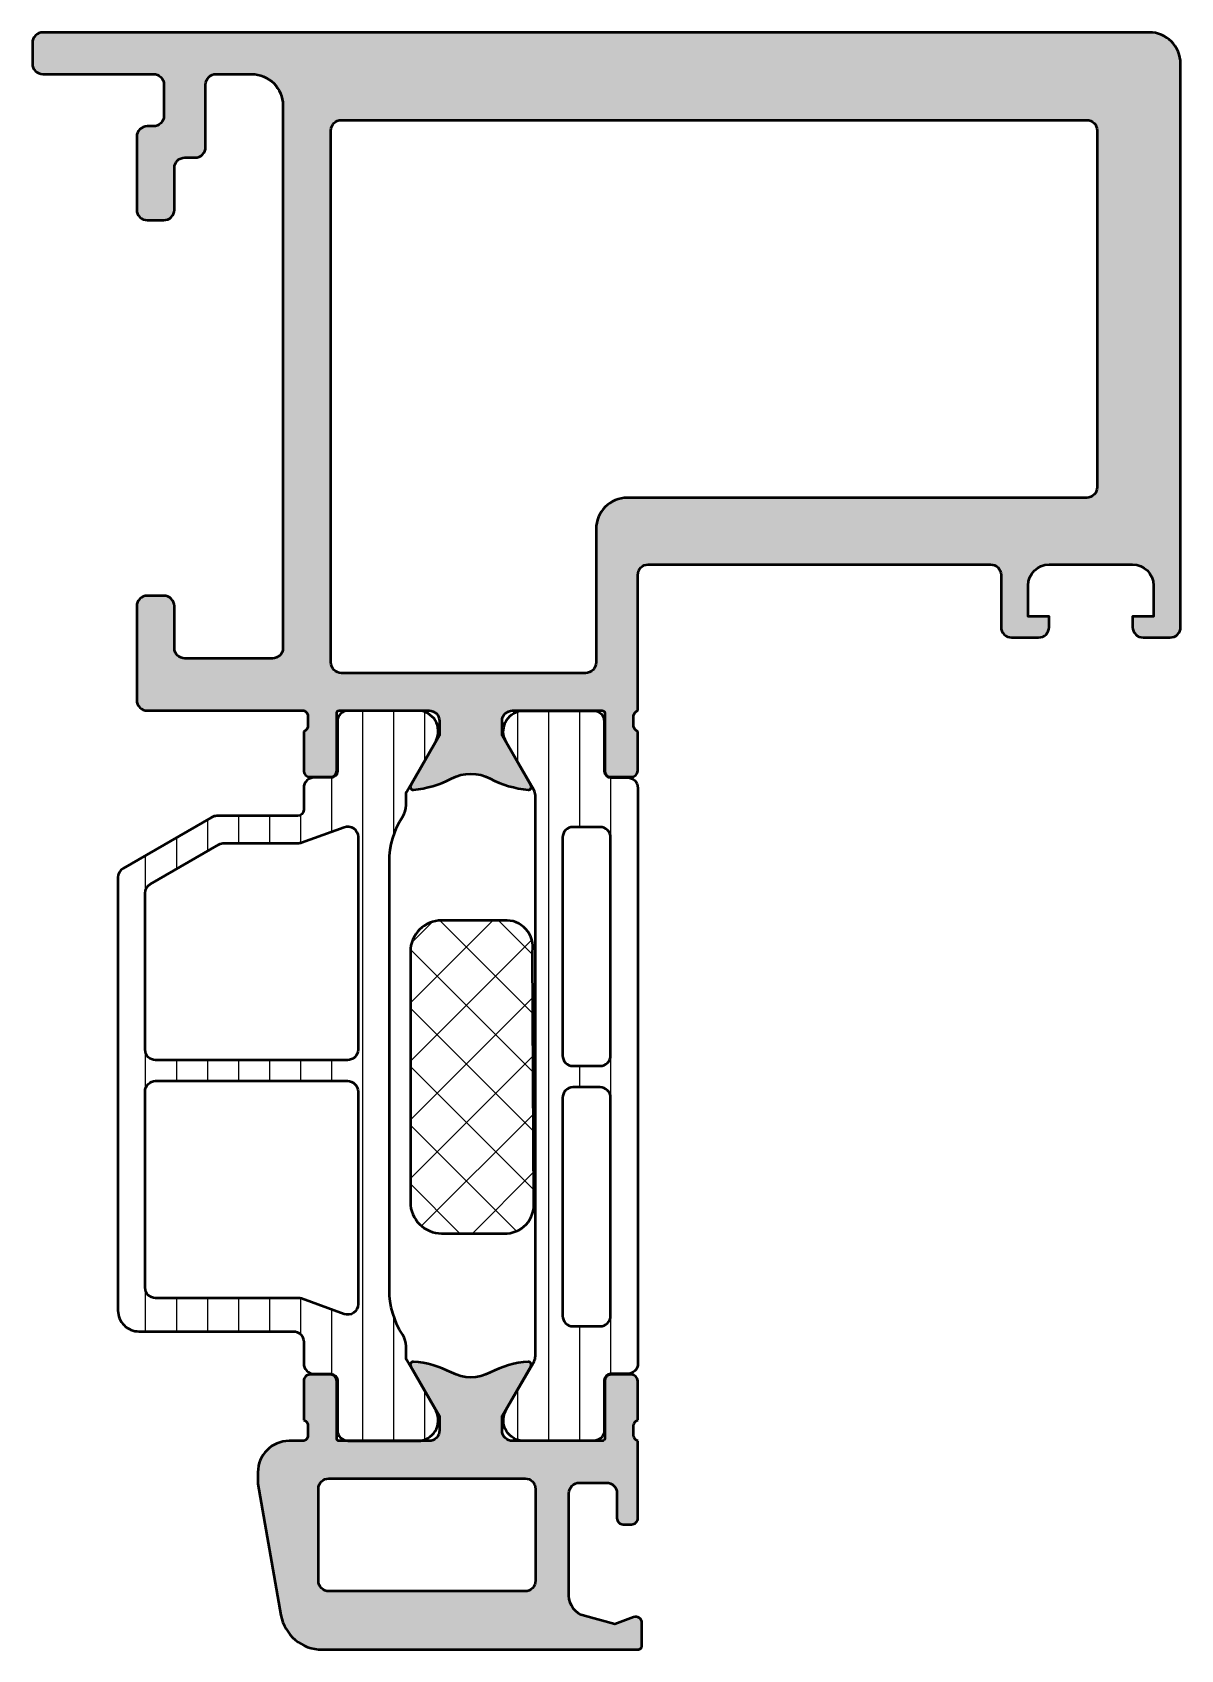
# Model space of a CAD drawing. Extents: x -29.2 to 25.8, y 0 to 77.5.
import ezdxf

# ---------------------------------------------------------------- set-up
doc = ezdxf.new("R2010")
doc.units = 0
for name, color, linetype, lineweight in [('0S-Alu contour', 7, 'Continuous', 50), ('0S-Alu hatch', 252, 'Continuous', 25), ('0S-Plastic contour', 254, 'Continuous', 50), ('0S-Plastic hatch', 253, 'Continuous', 25), ('0S-PT contour', 91, 'Continuous', 50), ('0S-PT hatch', 103, 'Continuous', 25)]:
    doc.layers.add(name, color=color, linetype=linetype, lineweight=lineweight)
pattern_1 = [(90, (0, 0), (-1.4859, 0), [])]

# ---------------------------------------------------------------- blocks, each defined once
blk = doc.blocks.new('365280__482C4B6C_4D12_4D71_A91B_5EA092EC9EFC_')
at = {"layer": '0S-Alu hatch'}
h = blk.add_hatch(color=256, dxfattribs=at)
edge = h.paths.add_edge_path()
edge.add_line((-29.2001621246338, 76.9999999987146), (-29.20016212463379, 75.9999999987146))
edge.add_arc((-28.70007294045666, 76.00008918289173), 0.5000891921295337, 180.0102179311951, 269.9897820687648)
edge.add_line((-28.7001621246338, 75.49999999871459), (-23.40001411437989, 75.49999999871459))
edge.add_ellipse((-23.39998360362311, 75.00003050947137), major_axis=(-0.4999694901741905, 0), ratio=1, start_angle=179.9965035116089, end_angle=270.00349648854314, ccw=False)
edge.add_line((-22.90001411437988, 74.99999999871501), (-22.9000141143799, 73.49999999871459))
edge.add_ellipse((-23.40007781627458, 73.50006370060927), major_axis=(-0.5000637059520999, 0), ratio=1, start_angle=90.00729876949578, end_angle=179.9927012305581, ccw=False)
edge.add_line((-23.40001411437989, 72.99999999871459), (-23.70000190734864, 72.99999999871459))
edge.add_arc((-23.70003241810541, 72.50003050947137), 0.4999694901741905, 89.99650351145768, 180.0034964883912)
edge.add_line((-24.20000190734864, 72.49999999871501), (-24.20000190734864, 68.99999618401733))
edge.add_arc((-23.69998158651358, 69.0000165048524), 0.5000203212479751, 180.0023285016724, 269.9976714984666)
edge.add_line((-23.70000190734863, 68.49999618401733), (-22.90001411437989, 68.49999618401733))
edge.add_arc((-22.90010863478308, 69.00009070442051), 0.500094529335613, 270.0108291930732, 359.9891708069433)
edge.add_line((-22.40001411437989, 68.99999618401748), (-22.40001411437989, 70.9999999987146))
edge.add_ellipse((-21.90004462513665, 71.00003050947137), major_axis=(-0.4999694901742047, 0), ratio=1, start_angle=-90.00349648854069, end_angle=0.0034964884955002162, ccw=False)
edge.add_line((-21.90001411437989, 71.49999999871461), (-21.40001411437989, 71.4999999987146))
edge.add_arc((-21.4000778162746, 72.0000637006093), 0.5000637059521176, 270.007298769497, 359.992701230558)
edge.add_line((-20.9000141143799, 71.99999999871508), (-20.90001411437989, 74.9999999987146))
edge.add_ellipse((-20.39997037250427, 74.99995625683898), major_axis=(-0.5000437437888064, 0), ratio=1, start_angle=270.00501201123996, end_angle=359.9949879886539, ccw=False)
edge.add_line((-20.40001411437989, 75.49999999871461), (-18.70000190734863, 75.49999999871459))
edge.add_ellipse((-18.6999723473387, 74.00002955872452), major_axis=(-1.499970440281349, 0), ratio=1, start_angle=179.9988708682943, end_angle=270.00112913145904, ccw=False)
edge.add_line((-17.20000190734862, 73.99999999870812), (-17.20000190734863, 47.99999618401733))
edge.add_ellipse((-17.70011662581983, 48.00011090248853), major_axis=(-0.5001147316285043, 0), ratio=1, start_angle=90.0131427528002, end_angle=179.9868572471415, ccw=False)
edge.add_line((-17.70000190734863, 47.49999618401733), (-21.90001411437989, 47.49999618401733))
edge.add_ellipse((-21.89999379354483, 48.00001650485239), major_axis=(-0.5000203212479823, 0), ratio=1, start_angle=0.0023285016724230445, end_angle=89.99767149846542, ccw=False)
edge.add_line((-22.40001411437989, 47.99999618401613), (-22.40001411437989, 49.99999618401734))
edge.add_arc((-22.90000390228363, 50.00000639611359), 0.4999897880080289, 359.9988297562851, 450.0011702439325)
edge.add_line((-22.90001411437989, 50.49999618401733), (-23.70000190734864, 50.49999618401733))
edge.add_arc((-23.7001065806432, 50.0001008573119), 0.4998953376642202, 89.9880028125924, 180.0119971874112)
edge.add_line((-24.20000190734863, 49.99999618401731), (-24.20000190734864, 45.49999618401733))
edge.add_arc((-23.69998158651359, 45.50001650485238), 0.500020321247968, 180.0023285016724, 269.9976714984662)
edge.add_line((-23.70000190734864, 44.99999618401733), (-16.20003242492675, 44.99988317361084))
edge.add_ellipse((-16.2788688714698, 44.73236258161772), major_axis=(-0.2788950563274286, 0), ratio=1, start_angle=178.8354106259016, end_angle=253.58012358050678, ccw=False)
edge.add_line((-16.00003142492675, 44.72669417361935), (-16.00003142492675, 44.27310017361935))
edge.add_ellipse((-16.27889952056992, 44.26743951414229), major_axis=(-0.2789255417371505, 0), ratio=1, start_angle=106.4245945553549, end_angle=181.1628700728862, ccw=False)
edge.add_line((-16.20003242492676, 43.99989617361934), (-16.20003242492676, 42.11988517361084))
edge.add_arc((-15.90003242492675, 42.11988517361084), 0.3000000000000007, 180, 270)
edge.add_line((-15.90003242492675, 41.81988517361084), (-14.92005810588397, 41.81988517361083))
edge.add_arc((-14.92005810588397, 42.11988517361083), 0.2999999999999971, 270, 360)
edge.add_line((-14.62005810588397, 42.11988517361083), (-14.62005810588397, 44.87988317361083))
edge.add_ellipse((-14.50005810588396, 44.87988317361083), major_axis=(-0.1200000000000045, 0), ratio=1, start_angle=270, end_angle=360, ccw=False)
edge.add_line((-14.50005810588396, 44.99988317361084), (-10.20003242492676, 44.99988317361084))
edge.add_ellipse((-10.20003242492676, 44.49988317361084), major_axis=(-0.5, 0), ratio=1, start_angle=180, end_angle=269.9999999999996, ccw=False)
edge.add_line((-9.700032424926764, 44.49988317361084), (-9.70003242492676, 43.79988317361084))
edge.add_line((-9.70003242492676, 43.79988317361084), (-11.07875276203801, 41.41166068601736))
edge.add_arc((-10.96191264027846, 41.33800295825913), 0.1381197846482925, 147.7720668596314, 275.6225775507932)
edge.add_arc((-11.43825566610056, 46.17649203545863), 4.999999999999985, 275.6225775507935, 297.5564881339153)
edge.add_ellipse((-8.199895393091829, 39.97060589871727), major_axis=(-2.000000000000004, 0), ratio=1, start_angle=242.44574277061588, end_angle=297.55648813391525, ccw=False)
edge.add_arc((-4.961776758826196, 46.17661812158806), 5, 242.4457427706158, 264.3774224492065)
edge.add_arc((-5.4381197846483, 41.33812904438855), 0.1381197846482946, 264.3774224492079, 392.2279331403714)
edge.add_line((-5.321279662888754, 41.41178677214678), (-6.700000000000002, 43.80000925974026))
edge.add_line((-6.700000000000002, 43.80000925974026), (-6.700000000000002, 44.50000925974026))
edge.add_ellipse((-6.200000000000002, 44.50000925974026), major_axis=(-0.5, 0), ratio=1, start_angle=270, end_angle=360, ccw=False)
edge.add_line((-6.200000000000002, 45.00000925974026), (-1.89997431904279, 45.00000925974025))
edge.add_ellipse((-1.89997431904279, 44.88000925974025), major_axis=(-0.1199999999999974, 0), ratio=1, start_angle=180, end_angle=270, ccw=False)
edge.add_line((-1.779974319042793, 44.88000925974025), (-1.779974319042793, 42.12001125974025))
edge.add_arc((-1.479974319042788, 42.12001125974025), 0.3000000000000043, 180, 270)
edge.add_line((-1.479974319042788, 41.82001125974024), (-0.5000000000000071, 41.82001125974025))
edge.add_arc((-0.5000000000000071, 42.12001125974025), 0.2999999999999971, 270, 360)
edge.add_line((-0.2000000000000099, 42.12001125974025), (-0.2000000000000028, 44.00002225974876))
edge.add_ellipse((-0.1211329043568412, 44.2675656002717), major_axis=(-0.2789255417371423, 0), ratio=1, start_angle=-1.1628700728879835, end_angle=73.57540544464621, ccw=False)
edge.add_line((-0.400001000000002, 44.27322625974876), (-0.4000010000000032, 44.72682025974876))
edge.add_ellipse((-0.1211635534569595, 44.73248866774714), major_axis=(-0.2788950563274308, 0), ratio=1, start_angle=-73.58012358050752, end_angle=1.1645893740985116, ccw=False)
edge.add_line((-0.200000000000003, 45.00000925974025), (-0.2000000000000028, 51.49999618401733))
edge.add_ellipse((0.2998953267054176, 51.50010085731191), major_axis=(-0.4998953376642131, 0), ratio=1, start_angle=-90.01199718740918, end_angle=0.01199718741122524, ccw=False)
edge.add_line((0.299999999999997, 51.99999618401733), (16.69996337890625, 51.99999618401733))
edge.add_ellipse((16.699993889663, 51.50002669477409), major_axis=(-0.4999694901742047, 0), ratio=1, start_angle=179.9965035116089, end_angle=270.0034964885407, ccw=False)
edge.add_line((17.19996337890625, 51.49999618401773), (17.19996337890625, 48.99999618401733))
edge.add_arc((17.69996337890624, 48.99999618401733), 0.5, 180, 270)
edge.add_line((17.69996337890624, 48.49999618401733), (18.99994926452636, 48.49999618401733))
edge.add_arc((18.99994926452636, 48.99999618401733), 0.5, 270, 360)
edge.add_line((19.49994926452636, 48.99999618401733), (19.49994926452636, 49.49999618401733))
edge.add_line((19.49994926452636, 49.49999618401733), (18.49994926452636, 49.49999618401733))
edge.add_line((18.49994926452636, 49.49999618401733), (18.49994926452636, 50.99999618401733))
edge.add_ellipse((19.49994926452636, 50.99999618401733), major_axis=(-1, 0), ratio=1, start_angle=270, end_angle=360, ccw=False)
edge.add_line((19.49994926452636, 51.99999618401733), (23.49994926452636, 51.99999618401733))
edge.add_ellipse((23.49994926452636, 50.99999618401733), major_axis=(-1, 0), ratio=1, start_angle=180, end_angle=270, ccw=False)
edge.add_line((24.49994926452637, 50.99999618401733), (24.49994926452637, 49.49999618401733))
edge.add_line((24.49994926452637, 49.49999618401733), (23.49994926452636, 49.49999618401733))
edge.add_line((23.49994926452636, 49.49999618401733), (23.49994926452636, 48.99999618401733))
edge.add_arc((23.99994926452636, 48.99999618401733), 0.5, 180, 270)
edge.add_line((23.99994926452636, 48.49999618401733), (25.29999809265138, 48.49999618401733))
edge.add_arc((25.29985270154451, 49.00014157512419), 0.5001454122392838, 270.0166557499396, 359.9833442500525)
edge.add_line((25.79999809265137, 48.99999618401725), (25.79999809265137, 75.9999999987146))
edge.add_arc((24.29992127967983, 75.99992318574304), 1.500076814938178, 0.0029338891294579, 89.99706611085638)
edge.add_line((24.29999809265135, 77.4999999987146), (-28.70016212463379, 77.4999999987146))
edge.add_arc((-28.70019797580656, 77.00003584988737), 0.4999641501126305, 89.99589146363492, 180.0041085362974)
edge = h.paths.add_edge_path()
edge.add_ellipse((-14.39999379354484, 72.80002850600455), major_axis=(-0.5000203212479645, 0), ratio=1, start_angle=270.00232850153384, end_angle=359.9976714983276, ccw=False)
edge.add_line((-14.40001411437989, 73.3000488268396), (21.29996757507324, 73.3000488268396))
edge.add_ellipse((21.29985285660204, 72.79993410836842), major_axis=(-0.5001147316284899, 0), ratio=1, start_angle=180.0131427528032, end_angle=269.9868572472002, ccw=False)
edge.add_line((21.79996757507323, 72.80004882683964), (21.79996757507323, 55.70000839104906))
edge.add_ellipse((21.29990387317853, 55.70007209294328), major_axis=(-0.5000637059521176, 0), ratio=1, start_angle=90.00729876949742, end_angle=179.9927012305581, ccw=False)
edge.add_line((21.29996757507324, 55.20000839104858), (-0.700061035156253, 55.20000839104858))
edge.add_arc((-0.6999996153383635, 53.69994697123069), 1.500061421075302, 90.00234596816841, 179.9976540316658)
edge.add_line((-2.200061035156252, 53.70000839105292), (-2.200061035156255, 47.30004501214235))
edge.add_ellipse((-2.69995636186168, 47.29994033884776), major_axis=(-0.499895337664218, 0), ratio=1, start_angle=89.98800281259162, end_angle=180.0119971874113, ccw=False)
edge.add_line((-2.700061035156252, 46.80004501214233), (-14.40001411437988, 46.80004501214233))
edge.add_ellipse((-14.40030601944248, 47.29975310707973), major_axis=(-0.4997081801957367, 0), ratio=1, start_angle=-0.03346939216487499, end_angle=90.03346939217658, ccw=False)
edge.add_line((-14.90001411437988, 47.30004501214233), (-14.90001411437988, 72.80004882684081))
at = {"layer": '0S-Alu contour', "color": 7}
for points in [[(-29.2001621246338, 76.9999999987146), (-29.20016212463379, 75.9999999987146)], [(24.29999809265135, 77.4999999987146), (-28.70016212463379, 77.4999999987146)], [(25.79999809265137, 48.99999618401725), (25.79999809265137, 75.9999999987146)], [(-28.7001621246338, 75.49999999871459), (-23.40001411437989, 75.49999999871459)], [(-20.40001411437989, 75.49999999871461), (-18.70000190734863, 75.49999999871459)], [(-22.90001411437988, 74.99999999871501), (-22.9000141143799, 73.49999999871459)], [(-20.9000141143799, 71.99999999871508), (-20.90001411437989, 74.9999999987146)], [(-17.20000190734862, 73.99999999870812), (-17.20000190734863, 47.99999618401733)], [(-23.40001411437989, 72.99999999871459), (-23.70000190734864, 72.99999999871459)], [(-14.40001411437989, 73.3000488268396), (21.29996757507324, 73.3000488268396)], [(-24.20000190734864, 72.49999999871501), (-24.20000190734864, 68.99999618401733)], [(-14.90001411437988, 47.30004501214233), (-14.90001411437988, 72.80004882684081)], [(21.79996757507323, 72.80004882683964), (21.79996757507323, 55.70000839104906)], [(-21.90001411437989, 71.49999999871461), (-21.40001411437989, 71.4999999987146)], [(-22.40001411437989, 68.99999618401748), (-22.40001411437989, 70.9999999987146)], [(-23.70000190734863, 68.49999618401733), (-22.90001411437989, 68.49999618401733)], [(21.29996757507324, 55.20000839104858), (-0.700061035156253, 55.20000839104858)], [(-2.200061035156252, 53.70000839105292), (-2.200061035156255, 47.30004501214235)], [(0.299999999999997, 51.99999618401733), (16.69996337890625, 51.99999618401733)], [(19.49994926452636, 51.99999618401733), (23.49994926452636, 51.99999618401733)], [(-0.200000000000003, 45.00000925974025), (-0.2000000000000028, 51.49999618401733)], [(17.19996337890625, 51.49999618401773), (17.19996337890625, 48.99999618401733)], [(-22.90001411437989, 50.49999618401733), (-23.70000190734864, 50.49999618401733)], [(19.49994926452636, 48.99999618401733), (19.49994926452636, 49.49999618401733), (18.49994926452636, 49.49999618401733), (18.49994926452636, 50.99999618401733)], [(24.49994926452637, 50.99999618401733), (24.49994926452637, 49.49999618401733), (23.49994926452636, 49.49999618401733), (23.49994926452636, 48.99999618401733)], [(-24.20000190734863, 49.99999618401731), (-24.20000190734864, 45.49999618401733)], [(-22.40001411437989, 47.99999618401613), (-22.40001411437989, 49.99999618401734)], [(17.69996337890624, 48.49999618401733), (18.99994926452636, 48.49999618401733)], [(23.99994926452636, 48.49999618401733), (25.29999809265138, 48.49999618401733)], [(-17.70000190734863, 47.49999618401733), (-21.90001411437989, 47.49999618401733)], [(-2.700061035156252, 46.80004501214233), (-14.40001411437988, 46.80004501214233)], [(-23.70000190734864, 44.99999618401733), (-16.20003242492675, 44.99988317361084)], [(-14.50005810588396, 44.99988317361084), (-10.20003242492676, 44.99988317361084)], [(-6.200000000000002, 45.00000925974026), (-1.89997431904279, 45.00000925974025)], [(-16.00003142492675, 44.72669417361935), (-16.00003142492675, 44.27310017361935)], [(-14.62005810588397, 42.11988517361083), (-14.62005810588397, 44.87988317361083)], [(-9.700032424926764, 44.49988317361084), (-9.70003242492676, 43.79988317361084), (-11.07875276203801, 41.41166068601736)], [(-5.321279662888754, 41.41178677214678), (-6.700000000000002, 43.80000925974026), (-6.700000000000002, 44.50000925974026)], [(-1.779974319042793, 44.88000925974025), (-1.779974319042793, 42.12001125974025)], [(-0.400001000000002, 44.27322625974876), (-0.4000010000000032, 44.72682025974876)], [(-16.20003242492676, 43.99989617361934), (-16.20003242492676, 42.11988517361084)], [(-0.2000000000000099, 42.12001125974025), (-0.2000000000000028, 44.00002225974876)], [(-15.90003242492675, 41.81988517361084), (-14.92005810588397, 41.81988517361083)], [(-1.479974319042788, 41.82001125974024), (-0.5000000000000071, 41.82001125974025)]]:
    blk.add_lwpolyline(points, dxfattribs=at)
for centre, radius, start, end in [((-28.70019797580656, 77.00003584988737), 0.4999641501126305, 89.99589146363492, 180.0041085362974), ((24.29992127967983, 75.99992318574304), 1.500076814938178, 0.0029338891294579, 89.99706611085638), ((-28.70007294045666, 76.00008918289173), 0.5000891921295337, 180.0102179311951, 269.9897820687648), ((-23.70003241810541, 72.50003050947137), 0.4999694901741905, 89.99650351145768, 180.0034964883912), ((-21.4000778162746, 72.0000637006093), 0.5000637059521176, 270.007298769497, 359.992701230558), ((-23.69998158651358, 69.0000165048524), 0.5000203212479751, 180.0023285016724, 269.9976714984666), ((-22.90010863478308, 69.00009070442051), 0.500094529335613, 270.0108291930732, 359.9891708069433), ((-0.6999996153383635, 53.69994697123069), 1.500061421075302, 90.00234596816841, 179.9976540316658), ((-23.7001065806432, 50.0001008573119), 0.4998953376642202, 89.9880028125924, 180.0119971874112), ((-22.90000390228363, 50.00000639611359), 0.4999897880080289, 359.9988297562851, 90.00117024393253), ((17.69996337890624, 48.99999618401733), 0.5, 180, 270), ((18.99994926452636, 48.99999618401733), 0.5, 270, 0), ((23.99994926452636, 48.99999618401733), 0.5, 180, 270), ((25.29985270154451, 49.00014157512419), 0.5001454122392838, 270.0166557499396, 359.9833442500525), ((-23.69998158651359, 45.50001650485238), 0.500020321247968, 180.0023285016724, 269.9976714984662), ((-15.90003242492675, 42.11988517361084), 0.3000000000000007, 180, 270), ((-14.92005810588397, 42.11988517361083), 0.2999999999999971, 270, 0), ((-1.479974319042788, 42.12001125974025), 0.3000000000000043, 180, 270), ((-0.5000000000000071, 42.12001125974025), 0.2999999999999971, 270, 0), ((-10.96191264027846, 41.33800295825913), 0.1381197846482925, 147.7720668596314, 275.6225775507932), ((-11.43825566610056, 46.17649203545863), 4.999999999999985, 275.6225775507935, 297.5564881339153), ((-4.961776758826196, 46.17661812158806), 5, 242.4457427706158, 264.3774224492065), ((-5.4381197846483, 41.33812904438855), 0.1381197846482946, 264.3774224492079, 32.22793314037144)]:
    blk.add_arc(centre, radius, start, end, dxfattribs=at)
at = {"layer": '0S-Alu contour', "color": 7, "extrusion": (0, 0, -1)}
for centre, radius, start, end in [((23.39998360362311, 75.00003050947137), 0.4999694901741905, 89.99650351145685, 180.0034964883912), ((20.39997037250427, 74.99995625683898), 0.5000437437888064, 0.0050120113461078, 89.99498798876007), ((18.6999723473387, 74.00002955872452), 1.499970440281349, 89.99887086854098, 180.0011291317057), ((23.40007781627458, 73.50006370060927), 0.5000637059520999, 180.007298769442, 269.9927012305042), ((14.39999379354484, 72.80002850600455), 0.5000203212479645, 0.0023285016724171, 89.99767149846615), ((-21.29985285660204, 72.79993410836842), 0.5001147316284899, 90.0131427527998, 179.9868572471968), ((21.90004462513665, 71.00003050947137), 0.4999694901742047, 359.9965035115045, 90.0034964885407), ((-21.29990387317853, 55.70007209294328), 0.5000637059521176, 180.007298769442, 269.9927012305026), ((-0.2998953267054176, 51.50010085731191), 0.4998953376642131, 359.9880028125888, 90.01199718740922), ((-16.699993889663, 51.50002669477409), 0.4999694901742047, 89.9965035114593, 180.0034964883912), ((-19.49994926452636, 50.99999618401733), 1, 0, 90), ((-23.49994926452636, 50.99999618401733), 1, 90, 180), ((21.89999379354483, 48.00001650485239), 0.5000203212479823, 270.0023285015346, 359.9976714983276), ((17.70011662581983, 48.00011090248853), 0.5001147316285043, 180.0131427528586, 269.9868572471998), ((14.40030601944248, 47.29975310707973), 0.4997081801957367, 269.9665306078234, 0.0334693921649595), ((2.69995636186168, 47.29994033884776), 0.499895337664218, 179.9880028125887, 270.0119971874084), ((16.2788688714698, 44.73236258161772), 0.2788950563274286, 106.4198764194932, 181.1645893740985), ((14.50005810588396, 44.87988317361083), 0.1200000000000045, 0, 90), ((10.20003242492676, 44.49988317361084), 0.5, 90.0000000000004, 180), ((6.200000000000002, 44.50000925974026), 0.5, 0, 90), ((1.89997431904279, 44.88000925974025), 0.1199999999999974, 90, 180), ((0.1211635534569595, 44.73248866774714), 0.2788950563274308, 358.8354106259015, 73.58012358050742), ((16.27889952056992, 44.26743951414229), 0.2789255417371505, 178.8371299271138, 253.5754054446451), ((0.1211329043568412, 44.2675656002717), 0.2789255417371423, 286.4245945553538, 1.162870072888105), ((8.199895393091829, 39.97060589871727), 2.000000000000004, 62.44351186608473, 117.5542572293841)]:
    blk.add_arc(centre, radius, start, end, dxfattribs=at)
blk = doc.blocks.new('284154__DF157977_C214_4025_828A_FAB9A1C83EC3___75BFFD71_EF08_457C_BD70_DC733052ECD7_')
at = {"layer": '0S-Plastic hatch'}
h = blk.add_hatch(dxfattribs=at)
h.set_pattern_fill('ANSI31', color=256, scale=0.4680000000000001, angle=45, style=0)
h.set_pattern_definition(pattern_1)
edge = h.paths.add_edge_path()
edge.add_line((-25.09997318754042, 36.9999099351583), (-25.09997318754043, 16.24960361691895))
edge.add_arc((-24.09997318754045, 16.24960361691894), 0.9999999999999822, 180, 270.0000000000008)
edge.add_line((-24.09997318754044, 15.24960361691896), (-16.6999999871972, 15.24960361691895))
edge.add_ellipse((-16.69999998719718, 14.74960361691896), major_axis=(-0.4999999999999929, 0), ratio=1, start_angle=180, end_angle=270.00000000000244, ccw=False)
edge.add_line((-16.19999998719719, 14.74960361691896), (-16.1999999871972, 13.70999698719721))
edge.add_arc((-15.70000267890916, 13.70999430828806), 0.4999973082952175, 179.999693017615, 270.00030698203)
edge.add_line((-15.7, 13.20999700000002), (-14.88966866666667, 13.209997))
edge.add_ellipse((-14.88966866666667, 12.90999699999999), major_axis=(-0.3000000000000114, 0), ratio=1, start_angle=180, end_angle=269.99999999999864, ccw=False)
edge.add_line((-14.58966866666666, 12.90999699999999), (-14.59000061706369, 10.50999861706368))
edge.add_arc((-14.09000463962506, 10.50999597743862), 0.4999959774455939, 179.9996975182267, 270.0003024811847)
edge.add_line((-14.090002, 10.00999999999999), (-10.61346050190053, 10.01))
edge.add_arc((-10.75577115089184, 10.99981807472282), 0.9999960709244401, 278.1816080518976, 392.7270160998427)
edge.add_line((-9.914518501900549, 11.54045299999999), (-11.25980437191546, 13.87055679695542))
edge.add_ellipse((-10.99999674191156, 14.02055678152695), major_axis=(-0.299999999966179, 0), ratio=1, start_angle=0.001175152047494521, end_angle=29.999996601266275, ccw=False)
edge.add_line((-11.29999674181463, 14.02055062844522), (-11.30000732090329, 14.53634469890548))
edge.add_arc((-12.30000732062928, 14.53632418863674), 0.9999999999363218, 0.0011751517373934, 32.87100479188272)
edge.add_ellipse((-8.10333622233945, 17.24826085302405), major_axis=(-3.9966637649041, 0), ratio=1, start_angle=0, end_angle=32.871004793843895, ccw=False)
edge.add_line((-12.09999998724355, 17.24826085302405), (-12.09999998724354, 37.75184178569497))
edge.add_ellipse((-8.103336222737992, 37.75184178565788), major_axis=(-3.996663764505552, 0), ratio=1, start_angle=327.12899520516885, end_angle=360, ccw=False)
edge.add_arc((-12.30000732061093, 40.46377844992214), 0.9999999999179534, 327.1289952050202, 359.9988248464017)
edge.add_line((-11.30000732090332, 40.46375793962265), (-11.29999674181414, 40.97955201021895))
edge.add_ellipse((-10.99999674179599, 40.97954585710692), major_axis=(-0.3000000000812493, 0), ratio=1, start_angle=330.0000034045791, end_angle=359.9988248423699, ccw=False)
edge.add_line((-11.25980437191486, 41.12954584170949), (-9.914518501900535, 43.45964963866525))
edge.add_arc((-10.75577115089188, 44.0002845639424), 0.999996070924476, 327.2729839001598, 441.8183919481004)
edge.add_line((-10.61346050190053, 44.99010263866526), (-14.090002, 44.99010263866525))
edge.add_arc((-14.09000463962508, 44.49010666122664), 0.4999959774455691, 89.99969751881291, 180.0003024817733)
edge.add_line((-14.59000061706368, 44.49010402159645), (-14.58966866666667, 42.09010563866526))
edge.add_ellipse((-14.88966866666662, 42.09010563866521), major_axis=(-0.299999999999951, 0), ratio=1, start_angle=89.99999999999119, end_angle=180, ccw=False)
edge.add_line((-14.88966866666667, 41.79010563866526), (-15.7, 41.79010563866525))
edge.add_arc((-15.70000267890913, 41.29010833037717), 0.4999973082952495, 89.99969301797451, 180.0003069823849)
edge.add_line((-16.1999999871972, 41.29010565146492), (-16.1999999871972, 40.2500513193326))
edge.add_ellipse((-16.49999998719717, 40.25005131933264), major_axis=(-0.2999999999999687, 0), ratio=1, start_angle=90.00000000000551, end_angle=180, ccw=False)
edge.add_line((-16.49999998719714, 39.95005131933267), (-20.36554784152778, 39.95005131933265))
edge.add_arc((-20.36554784149556, 39.45005131918888), 0.5000000001437642, 90.0000000036925, 119.9999999949574)
edge.add_line((-20.61554784152934, 39.88306402122761), (-24.85001551970006, 37.43809043589822))
edge.add_arc((-24.59999998717452, 37.00508670208534), 0.4999999999999288, 120.0020552685241, 180.5932243917197)
edge = h.paths.add_edge_path()
edge.add_ellipse((-20.0171889002887, 38.15005131934175), major_axis=(-0.4999999999959174, 0), ratio=1, start_angle=269.99999999998613, end_angle=300.0020552690307, ccw=False)
edge.add_line((-20.01718890028858, 38.65005131933767), (-16.47430890350074, 38.65005131932748))
edge.add_arc((-16.47430890370306, 39.15005132060361), 0.5000000012761276, 270.0000000231849, 289.9999999722318)
edge.add_line((-16.30329883183148, 38.68020500892861), (-14.27101005892251, 39.41989762972558))
edge.add_ellipse((-14.09999998725968, 38.95005131933263), major_axis=(-0.4999999999999975, 0), ratio=1, start_angle=180, end_angle=289.9999999999997, ccw=False)
edge.add_line((-13.59999998725968, 38.95005131933263), (-13.59999998725968, 28.75005131934699))
edge.add_ellipse((-14.09999998725967, 28.75005131934699), major_axis=(-0.4999999999999894, 0), ratio=1, start_angle=89.9999999999988, end_angle=180, ccw=False)
edge.add_line((-14.09999998725968, 28.250051319347), (-23.29999998717447, 28.25005131932904))
edge.add_ellipse((-23.29999998717449, 28.75005131932903), major_axis=(-0.4999999999999858, 0), ratio=1, start_angle=0.5932243917087021, end_angle=90.00000000000239, ccw=False)
edge.add_line((-23.79997318754044, 28.74487455240209), (-23.79962645591935, 36.25481046057929))
edge.add_ellipse((-23.29962645696548, 36.25477811582486), major_axis=(-0.5000000000000582, 0), ratio=1, start_angle=300.002055268524, end_angle=359.9962935641612, ccw=False)
edge.add_line((-23.54964198949109, 36.68778184963785), (-20.26720443281607, 38.58305505314895))
edge = h.paths.add_edge_path()
edge.add_line((-23.79997318754043, 17.34442673887743), (-23.79997318754043, 26.7448745524021))
edge.add_ellipse((-23.29999998717448, 26.75005131932907), major_axis=(-0.4999999999999833, 0), ratio=1, start_angle=-90.0000000000012, end_angle=0.5932243917122832, ccw=False)
edge.add_line((-23.29999998717447, 27.25005131932905), (-14.09999998725978, 27.25005131934701))
edge.add_ellipse((-14.09999998725978, 26.75005131934702), major_axis=(-0.4999999999999929, 0), ratio=1, start_angle=180, end_angle=270.0000000000008, ccw=False)
edge.add_line((-13.59999998725978, 26.75005131934702), (-13.59999998726, 16.54960350580466))
edge.add_ellipse((-14.09999998725999, 16.54960350580466), major_axis=(-0.4999999999999965, 0), ratio=1, start_angle=69.99999999999937, end_angle=180, ccw=False)
edge.add_line((-14.27101005892283, 16.07975719541171), (-16.30329883190369, 16.81944981621627))
edge.add_arc((-16.47430890364438, 16.34960350540768), 0.5000000004171893, 70.00000000790607, 89.9999999914181)
edge.add_line((-16.47430890356949, 16.84960350582487), (-23.29999998717445, 16.84960350580438))
edge.add_ellipse((-23.29999998717446, 17.34960350580439), major_axis=(-0.5000000000000071, 0), ratio=1, start_angle=0.5932243917105211, end_angle=90.0000000000004, ccw=False)
at = {"layer": '0S-Alu contour', "color": 7}
for points in [[(-16.30329883183148, 38.68020500892861), (-14.27101005892251, 39.41989762972558)], [(-13.59999998725968, 38.95005131933263), (-13.59999998725968, 28.75005131934699)], [(-23.54964198949109, 36.68778184963785), (-20.26720443281607, 38.58305505314895)], [(-20.01718890028858, 38.65005131933767), (-16.47430890350074, 38.65005131932748)], [(-23.79997318754044, 28.74487455240209), (-23.79962645591935, 36.25481046057929)], [(-14.09999998725968, 28.250051319347), (-23.29999998717447, 28.25005131932904)], [(-23.29999998717447, 27.25005131932905), (-14.09999998725978, 27.25005131934701)], [(-23.79997318754043, 17.34442673887743), (-23.79997318754043, 26.7448745524021)], [(-13.59999998725978, 26.75005131934702), (-13.59999998726, 16.54960350580466)], [(-16.47430890356949, 16.84960350582487), (-23.29999998717445, 16.84960350580438)], [(-14.27101005892283, 16.07975719541171), (-16.30329883190369, 16.81944981621627)]]:
    blk.add_lwpolyline(points, dxfattribs=at)
at = {"layer": '0S-Alu contour', "color": 7, "extrusion": (0, 0, -1)}
for centre, radius, start, end in [((14.09999998725968, 38.95005131933263), 0.4999999999999975, 70.0000000000003, 180), ((20.0171889002887, 38.15005131934175), 0.4999999999959174, 59.9979447309693, 90.00000000001386), ((23.29962645696548, 36.25477811582486), 0.5000000000000582, 0.0037064358388374, 59.99794473147603), ((23.29999998717449, 28.75005131932903), 0.4999999999999858, 269.9999999999976, 359.4067756082913), ((14.09999998725967, 28.75005131934699), 0.4999999999999894, 180, 270.0000000000012), ((23.29999998717448, 26.75005131932907), 0.4999999999999833, 359.4067756082877, 90.00000000000122), ((14.09999998725978, 26.75005131934702), 0.4999999999999929, 89.9999999999992, 180), ((23.29999998717446, 17.34960350580439), 0.5000000000000071, 269.9999999999996, 359.4067756082895), ((14.09999998725999, 16.54960350580466), 0.4999999999999965, 180, 290.0000000000006)]:
    blk.add_arc(centre, radius, start, end, dxfattribs=at)
at = {"layer": '0S-Alu contour', "color": 7}
for centre, radius, start, end in [((-16.47430890370306, 39.15005132060361), 0.5000000012761276, 270.0000000231849, 289.9999999722318), ((-16.47430890364438, 16.34960350540768), 0.5000000004171893, 70.00000000790607, 89.9999999914181)]:
    blk.add_arc(centre, radius, start, end, dxfattribs=at)
at = {"layer": '0S-Plastic contour', "color": 7}
for points in [[(-10.61346050190053, 44.99010263866526), (-14.090002, 44.99010263866525)], [(-14.59000061706368, 44.49010402159645), (-14.58966866666667, 42.09010563866526)], [(-11.25980437191486, 41.12954584170949), (-9.914518501900535, 43.45964963866525)], [(-16.1999999871972, 41.29010565146492), (-16.1999999871972, 40.2500513193326)], [(-14.88966866666667, 41.79010563866526), (-15.7, 41.79010563866525)], [(-11.30000732090332, 40.46375793962265), (-11.29999674181414, 40.97955201021895)], [(-20.61554784152934, 39.88306402122761), (-24.85001551970006, 37.43809043589822)], [(-16.49999998719714, 39.95005131933267), (-20.36554784152778, 39.95005131933265)], [(-12.09999998724355, 17.24826085302405), (-12.09999998724354, 37.75184178569497)], [(-25.09997318754042, 36.9999099351583), (-25.09997318754043, 16.24960361691895)], [(-24.09997318754044, 15.24960361691896), (-16.6999999871972, 15.24960361691895)], [(-16.19999998719719, 14.74960361691896), (-16.1999999871972, 13.70999698719721)], [(-11.29999674181463, 14.02055062844522), (-11.30000732090329, 14.53634469890548)], [(-15.7, 13.20999700000002), (-14.88966866666667, 13.209997)], [(-9.914518501900549, 11.54045299999999), (-11.25980437191546, 13.87055679695542)], [(-14.58966866666666, 12.90999699999999), (-14.59000061706369, 10.50999861706368)], [(-14.090002, 10.00999999999999), (-10.61346050190053, 10.01)]]:
    blk.add_lwpolyline(points, dxfattribs=at)
for centre, radius, start, end in [((-14.09000463962508, 44.49010666122664), 0.4999959774455691, 89.99969751881291, 180.0003024817733), ((-10.75577115089188, 44.0002845639424), 0.999996070924476, 327.2729839001598, 81.81839194810043), ((-15.70000267890913, 41.29010833037717), 0.4999973082952495, 89.99969301797451, 180.0003069823849), ((-12.30000732061093, 40.46377844992214), 0.9999999999179534, 327.1289952050202, 359.9988248464017), ((-20.36554784149556, 39.45005131918888), 0.5000000001437642, 90.0000000036925, 119.9999999949574), ((-24.59999998717452, 37.00508670208534), 0.4999999999999288, 120.0020552685241, 180.5932243917197), ((-24.09997318754045, 16.24960361691894), 0.9999999999999822, 180, 270.0000000000008), ((-12.30000732062928, 14.53632418863674), 0.9999999999363218, 0.0011751517373934, 32.87100479188272), ((-15.70000267890916, 13.70999430828806), 0.4999973082952175, 179.999693017615, 270.00030698203), ((-10.75577115089184, 10.99981807472282), 0.9999960709244401, 278.1816080518976, 32.72701609984267), ((-14.09000463962506, 10.50999597743862), 0.4999959774455939, 179.9996975182267, 270.0003024811847)]:
    blk.add_arc(centre, radius, start, end, dxfattribs=at)
at = {"layer": '0S-Plastic contour', "color": 7, "extrusion": (0, 0, -1)}
for centre, radius, start, end in [((14.88966866666662, 42.09010563866521), 0.299999999999951, 180, 270.0000000000088), ((10.99999674179599, 40.97954585710692), 0.3000000000812493, 0.0011751576300897, 29.99999659542091), ((16.49999998719717, 40.25005131933264), 0.2999999999999687, 180, 269.9999999999945), ((8.103336222737992, 37.75184178565788), 3.996663764505552, 0, 32.87100479483117), ((8.10333622233945, 17.24826085302405), 3.9966637649041, 327.1289952061561, 0), ((16.69999998719718, 14.74960361691896), 0.4999999999999929, 89.99999999999756, 180), ((10.99999674191156, 14.02055678152695), 0.299999999966179, 330.0000033987337, 359.9988248479525), ((14.88966866666667, 12.90999699999999), 0.3000000000000114, 90.00000000000136, 180)]:
    blk.add_arc(centre, radius, start, end, dxfattribs=at)
blk = doc.blocks.new('284154__16700235_4942_489D_8616_9E741284BC61___44688533_6AA0_4482_A379_1014A4DB4D1C_')
at = {"layer": '0S-Plastic hatch'}
h = blk.add_hatch(dxfattribs=at)
h.set_pattern_fill('ANSI31', color=256, scale=0.4680000000000001, angle=45, style=0)
h.set_pattern_definition(pattern_1)
edge = h.paths.add_edge_path()
edge.add_line((-0.1999993069163821, 41.29001574904335), (-0.1967422650722881, 13.70999682042699))
edge.add_ellipse((-0.696888445389476, 13.71006871150982), major_axis=(-0.5001461854840051, 0), ratio=1, start_angle=89.01122653300911, end_angle=179.9917642965816, ccw=False)
edge.add_line((-0.7055192160294578, 13.209997), (-1.507073595440665, 13.20998894538006))
edge.add_arc((-1.507073595440658, 12.90998894538008), 0.2999999999999829, 90.00000000000136, 180)
edge.add_line((-1.807073595440641, 12.90998894538008), (-1.806741645043651, 10.50999056244374))
edge.add_ellipse((-2.30673762248228, 10.50998792281871), major_axis=(-0.4999959774455975, 0), ratio=1, start_angle=89.99969751881821, end_angle=180.0003024817733, ccw=False)
edge.add_line((-2.306740262107318, 10.00999194538008), (-5.783281763081461, 10.01))
edge.add_ellipse((-5.641992304328287, 10.99935620820218), major_axis=(-0.9993940253288306, 0), ratio=1, start_angle=-32.781557478679986, end_angle=81.87257318173488, ccw=False)
edge.add_line((-6.482223763081443, 11.5404657290799), (-5.172506499299174, 13.80896288444157))
edge.add_arc((-5.605519216077972, 14.05896285875516), 0.5000000000489504, 330.0000034020371, 360)
edge.add_line((-5.105519216029022, 14.05896285875516), (-5.105519216029577, 40.95134450346331))
edge.add_arc((-5.784176892482136, 40.88114936526817), 0.6822782418003831, 5.905236608074353, 27.98900178323417)
edge.add_line((-5.181699487142473, 41.20134395499356), (-6.500169201627954, 43.48500080174441))
edge.add_ellipse((-5.643795512493731, 44.00063149704113), major_axis=(-0.99962538451839, 0), ratio=1, start_angle=-81.79028328953979, end_angle=31.052543591024403, ccw=False)
edge.add_line((-5.786538805015908, 44.99001274904334), (-2.309994667291313, 44.99001274905032))
edge.add_ellipse((-2.309994667291313, 44.49001677160473), major_axis=(-0.499995977445593, 0), ratio=1, start_angle=179.9996975182268, end_angle=270, ccw=False)
edge.add_line((-1.809998689852688, 44.49001413197454), (-1.810330640249716, 42.09001574904334))
edge.add_arc((-1.499189659181737, 42.1011567301113), 0.3113403789409607, 182.0507057418721, 267.9492942581266)
edge.add_line((-1.510330640249706, 41.79001574904332), (-0.6999993069163822, 41.79001574904335))
edge.add_ellipse((-0.6999966280072343, 41.29001842795251), major_axis=(-0.4999973210980074, 0), ratio=1, start_angle=179.9996930176151, end_angle=270.00030698202045, ccw=False)
edge = h.paths.add_edge_path()
edge.add_line((-1.505519216029611, 28.46834295105729), (-1.505519216029497, 38.91834295105733))
edge.add_arc((-2.005519216029505, 38.91834295105732), 0.5000000000000071, 0, 89.9999999999992)
edge.add_line((-2.005519216029497, 39.41834295105733), (-3.305519216029566, 39.41834295105727))
edge.add_arc((-3.30551921602953, 38.9183429510572), 0.500000000000064, 90.00000000000406, 180)
edge.add_line((-3.805519216029594, 38.9183429510572), (-3.805519216029559, 28.46834295105732))
edge.add_arc((-3.305519216029551, 28.46834295105732), 0.5000000000000071, 180, 269.9999999999984)
edge.add_line((-3.305519216029566, 27.96834295105731), (-2.005519216029611, 27.96834295105729))
edge.add_arc((-2.005519216029604, 28.46834295105728), 0.4999999999999929, 269.9999999999992, 360)
edge = h.paths.add_edge_path()
edge.add_line((-3.805519216029566, 26.44828651593976), (-3.805519216029594, 15.99828651593976))
edge.add_arc((-3.305519216029608, 15.99828651593976), 0.4999999999999858, 180, 270.0000000000049)
edge.add_line((-3.305519216029566, 15.49828651593977), (-2.005519216029497, 15.49828651593973))
edge.add_arc((-2.005519216029519, 15.99828651593976), 0.5000000000000285, 270.0000000000025, 360)
edge.add_line((-1.50551921602949, 15.99828651593976), (-1.505519216029611, 26.44828651593976))
edge.add_arc((-2.005519216029675, 26.44828651593973), 0.500000000000064, 0, 89.99999999999265)
edge.add_line((-2.005519216029611, 26.94828651593979), (-3.305519216029566, 26.94828651593976))
edge.add_arc((-3.305519216029573, 26.44828651593978), 0.4999999999999787, 89.9999999999992, 180)
at = {"layer": '0S-Alu contour', "color": 7}
for points in [[(-3.805519216029594, 38.9183429510572), (-3.805519216029559, 28.46834295105732)], [(-2.005519216029497, 39.41834295105733), (-3.305519216029566, 39.41834295105727)], [(-1.505519216029611, 28.46834295105729), (-1.505519216029497, 38.91834295105733)], [(-3.305519216029566, 27.96834295105731), (-2.005519216029611, 27.96834295105729)], [(-3.805519216029566, 26.44828651593976), (-3.805519216029594, 15.99828651593976)], [(-2.005519216029611, 26.94828651593979), (-3.305519216029566, 26.94828651593976)], [(-1.50551921602949, 15.99828651593976), (-1.505519216029611, 26.44828651593976)], [(-3.305519216029566, 15.49828651593977), (-2.005519216029497, 15.49828651593973)]]:
    blk.add_lwpolyline(points, dxfattribs=at)
for centre, radius, start, end in [((-3.30551921602953, 38.9183429510572), 0.500000000000064, 90.00000000000406, 180), ((-2.005519216029505, 38.91834295105732), 0.5000000000000071, 0, 89.9999999999992), ((-3.305519216029551, 28.46834295105732), 0.5000000000000071, 180, 269.9999999999984), ((-2.005519216029604, 28.46834295105728), 0.4999999999999929, 269.9999999999992, 0), ((-3.305519216029573, 26.44828651593978), 0.4999999999999787, 89.9999999999992, 180), ((-2.005519216029675, 26.44828651593973), 0.500000000000064, 0, 89.99999999999265), ((-3.305519216029608, 15.99828651593976), 0.4999999999999858, 180, 270.0000000000049), ((-2.005519216029519, 15.99828651593976), 0.5000000000000285, 270.0000000000025, 0)]:
    blk.add_arc(centre, radius, start, end, dxfattribs=at)
at = {"layer": '0S-Plastic contour', "color": 7}
for points in [[(-5.786538805015908, 44.99001274904334), (-2.309994667291313, 44.99001274905032)], [(-1.809998689852688, 44.49001413197454), (-1.810330640249716, 42.09001574904334)], [(-5.181699487142473, 41.20134395499356), (-6.500169201627954, 43.48500080174441)], [(-1.510330640249706, 41.79001574904332), (-0.6999993069163822, 41.79001574904335)], [(-0.1999993069163821, 41.29001574904335), (-0.1967422650722881, 13.70999682042699)], [(-5.105519216029022, 14.05896285875516), (-5.105519216029577, 40.95134450346331)], [(-6.482223763081443, 11.5404657290799), (-5.172506499299174, 13.80896288444157)], [(-0.7055192160294578, 13.209997), (-1.507073595440665, 13.20998894538006)], [(-1.807073595440641, 12.90998894538008), (-1.806741645043651, 10.50999056244374)], [(-2.306740262107318, 10.00999194538008), (-5.783281763081461, 10.01)]]:
    blk.add_lwpolyline(points, dxfattribs=at)
at = {"layer": '0S-Plastic contour', "color": 7, "extrusion": (0, 0, -1)}
for centre, radius, start, end in [((5.643795512493731, 44.00063149704113), 0.99962538451839, 328.9474564089756, 81.79028328953986), ((2.309994667291313, 44.49001677160473), 0.4999959774455931, 90, 180.0003024817733), ((0.6999966280072343, 41.29001842795251), 0.4999973210980074, 89.99969301797952, 180.0003069823849), ((0.696888445389476, 13.71006871150982), 0.5001461854840051, 180.0082357034184, 270.9887734669909), ((5.641992304328287, 10.99935620820218), 0.9993940253288307, 278.1274268182651, 32.78155747867999), ((2.30673762248228, 10.50998792281871), 0.4999959774455975, 179.9996975182267, 270.0003024811818)]:
    blk.add_arc(centre, radius, start, end, dxfattribs=at)
at = {"layer": '0S-Plastic contour', "color": 7}
for centre, radius, start, end in [((-1.499189659181737, 42.1011567301113), 0.3113403789409607, 182.0507057418721, 267.9492942581266), ((-5.784176892482136, 40.88114936526817), 0.6822782418003831, 5.905236608074353, 27.98900178323417), ((-5.605519216077972, 14.05896285875516), 0.5000000000489504, 330.0000034020371, 0), ((-1.507073595440658, 12.90998894538008), 0.2999999999999829, 90.00000000000136, 180)]:
    blk.add_arc(centre, radius, start, end, dxfattribs=at)
blk = doc.blocks.new('367350__1E645065_6417_401A_A34D_5BB045B25E92_')
at = {"layer": '0S-PT hatch'}
h = blk.add_hatch(dxfattribs=at)
h.set_pattern_fill('ANSI37', color=256, scale=0.625, angle=90, style=0)
h.set_pattern_definition([(135, (0, 0), (-1.403165018917055, -1.403165018917055), []), (225, (0, 0), (1.403165018917055, -1.403165018917055), [])])
edge = h.paths.add_edge_path()
edge.add_arc((-9.595519216029574, 33.444999999993), 1.5, 90, 180)
edge.add_line((-11.09551921602957, 33.444999999993), (-11.09551921602957, 21.444999999993))
edge.add_arc((-9.595519216029574, 21.444999999993), 1.5, 180, 270)
edge.add_line((-9.595519216029574, 19.944999999993), (-6.605519216029566, 19.944999999993))
edge.add_arc((-6.55383669441565, 21.32022735537504), 1.376198155074858, 267.8477758857543, 365.2018501005149)
edge.add_line((-5.183306450609814, 21.444999999993), (-5.243321876685811, 33.444999999993))
edge.add_arc((-6.518224631372426, 33.65574777019399), 1.292204185317554, 350.6136049755919, 453.8735545303851)
edge.add_line((-6.605519216029566, 34.944999999993), (-9.595519216029574, 34.944999999993))
at = {"layer": '0S-PT contour', "color": 7}
for points in [[(-6.605519216029566, 34.944999999993), (-9.595519216029574, 34.944999999993)], [(-11.09551921602957, 33.444999999993), (-11.09551921602957, 21.444999999993)], [(-5.183306450609814, 21.444999999993), (-5.243321876685811, 33.444999999993)], [(-9.595519216029574, 19.944999999993), (-6.605519216029566, 19.944999999993)]]:
    blk.add_lwpolyline(points, dxfattribs=at)
for centre, radius, start, end in [((-9.595519216029574, 33.444999999993), 1.5, 90, 180), ((-6.518224631372426, 33.65574777019399), 1.292204185317554, 350.6136049755919, 93.87355453038518), ((-9.595519216029574, 21.444999999993), 1.5, 180, 270), ((-6.55383669441565, 21.32022735537504), 1.376198155074858, 267.8477758857543, 5.201850100514948)]:
    blk.add_arc(centre, radius, start, end, dxfattribs=at)
blk = doc.blocks.new('357740__D25218A3_C2BC_4829_AD65_0B62A4A90A11_')
at = {"layer": '0S-Alu hatch'}
h = blk.add_hatch(color=256, dxfattribs=at)
edge = h.paths.add_edge_path()
edge.add_line((-18.39998199273771, 7.939804798011067), (-17.29140374335505, 1.652714984462576))
edge.add_arc((-15.32178795259211, 2.000009724960037), 1.999999999999977, 189.9999530246877, 269.9999438409196)
edge.add_line((-15.32178991291383, 9.7249610211e-06), (-0.2000012682369814, 1.960321896e-07))
edge.add_arc((-0.200001072204806, 0.200000196032093), 0.1999999999999994, 269.9999438409185, 360.0000483193646)
edge.add_line((-1.0722048777e-06, 0.2000003646721623), (-1.686464444e-07, 1.271541747992387))
edge.add_arc((-0.3000001686463278, 1.271542000962028), 0.2999999999999901, 359.9999516881788, 470.001608166355)
edge.add_line((-0.4026141241343542, 1.553446907161079), (-1.300000608427176, 1.226796413573183))
edge.add_line((-1.300000608427176, 1.226796413573183), (-2.759088835657152, 1.617757925745166))
edge.add_ellipse((-2.500269790554625, 2.583683752034275), major_axis=(-1.00000000000004, 0), ratio=1, start_angle=-4.9885519899817155e-05, end_angle=75.0000000000004, ccw=False)
edge.add_line((-3.500269790554286, 2.583684622700847), (-3.500265447369706, 7.500028195580227))
edge.add_ellipse((-3.000265447370047, 7.500027760204531), major_axis=(-0.4999999999998485, 0), ratio=1, start_angle=269.99995010963244, end_angle=359.99995011448, ccw=False)
edge.add_line((-3.000265011994457, 8.00002776020419), (-1.699994283071653, 8.000026627991247))
edge.add_ellipse((-1.699994718447449, 7.500026627991459), major_axis=(-0.4999999999999764, 0), ratio=1, start_angle=180.0000498928255, end_angle=269.9999501096088, ccw=False)
edge.add_line((-1.199994718447662, 7.500027063388499), (-1.199995763686885, 6.299638847756938))
edge.add_arc((-0.9001665566486209, 6.299626159153518), 0.2998292073067519, 179.9975752747276, 269.999950109574)
edge.add_line((-0.9001668177255623, 5.99979695184688), (-0.4999960247741271, 5.999796603398323))
edge.add_arc((-0.499995763549272, 6.299796603398206), 0.2999999999999972, 269.9999501097277, 360.0000498928255)
edge.add_line((-0.1999957635493886, 6.299796864636429), (-0.1999925416246029, 9.999961541776173))
edge.add_ellipse((-0.1211560950815596, 10.2674821337693), major_axis=(-0.278895056327448, 0), ratio=1, start_angle=-1.16458937409692, end_angle=73.58012358050883, ccw=False)
edge.add_line((-0.3999935416246206, 10.27315054176767), (-0.3999935416246103, 10.72674454176767))
edge.add_ellipse((-0.1211254459814413, 10.73240520124473), major_axis=(-0.2789255417371505, 0), ratio=1, start_angle=-73.57540544464553, end_angle=1.1628700728862214, ccw=False)
edge.add_line((-0.1999925416246082, 10.99994854176767), (-0.19999254162461, 12.87995954177619))
edge.add_arc((-0.4999925416246072, 12.87995954177619), 0.2999999999999971, 0, 90)
edge.add_line((-0.4999925416246072, 13.17995954177618), (-1.479966860667396, 13.17995954177618))
edge.add_arc((-1.479966860667396, 12.87995954177619), 0.2999999999999971, 90, 180)
edge.add_line((-1.779966860667393, 12.87995954177619), (-1.779966860667393, 10.11996154177619))
edge.add_ellipse((-1.89996686066739, 10.11996154177619), major_axis=(-0.1199999999999974, 0), ratio=1, start_angle=90, end_angle=180, ccw=False)
edge.add_line((-1.89996686066739, 9.999961541776194), (-6.199955225450167, 10.00000622284727))
edge.add_ellipse((-6.199954777820906, 10.50000622284708), major_axis=(-0.5000000000000016, 0), ratio=1, start_angle=0, end_angle=89.9999487054651, ccw=False)
edge.add_line((-6.699954777820907, 10.50000622284708), (-6.699954777820906, 11.20000894892863))
edge.add_line((-6.699954777820906, 11.20000894892863), (-5.321342675353619, 13.58784299637912))
edge.add_arc((-5.441720305314483, 13.6573428251918), 0.1389999999999516, 330.0000814795367, 454.1947585652005)
edge.add_arc((-5.111331787587189, 9.15266547288526), 4.655777016970076, 94.19475856527367, 117.6489992117558)
edge.add_ellipse((-8.199970036609983, 15.04839964822767), major_axis=(-1.999999999999993, 0), ratio=1, start_angle=62.35100078824132, end_angle=117.64899921175561, ccw=False)
edge.add_arc((-11.28860828563253, 9.152665472886468), 4.655777016968893, 62.35100078824131, 85.80524143472238)
edge.add_arc((-10.95821976790521, 13.65734282519168), 0.1390000000000947, 85.80524143471435, 209.9999185203676)
edge.add_line((-11.07859739786632, 13.58784299637912), (-9.699985295399031, 11.20000894892863))
edge.add_line((-9.699985295399031, 11.20000894892863), (-9.699985295399031, 10.50000771715996))
edge.add_ellipse((-10.19998529539903, 10.50000771715996), major_axis=(-0.5, 0), ratio=1, start_angle=89.99998359067217, end_angle=180, ccw=False)
edge.add_line((-10.19998543859743, 10.00000771715998), (-14.50002568095721, 10))
edge.add_ellipse((-14.50002568095721, 10.12), major_axis=(-0.1200000000000045, 0), ratio=1, start_angle=0, end_angle=89.9999999999983, ccw=False)
edge.add_line((-14.62002568095721, 10.12), (-14.62002568095721, 12.879998))
edge.add_arc((-14.92002568095721, 12.879998), 0.2999999999999971, 0, 90)
edge.add_line((-14.92002568095721, 13.179998), (-15.89999999999999, 13.179998))
edge.add_arc((-15.89999999999999, 12.879998), 0.2999999999999971, 89.99999999999935, 180)
edge.add_line((-16.19999999999999, 12.879998), (-16.19999999999999, 10.99998699999149))
edge.add_ellipse((-16.27886709564316, 10.73244365946854), major_axis=(-0.2789255417371589, 0), ratio=1, start_angle=178.8371299271145, end_angle=253.5754054446449, ccw=False)
edge.add_line((-15.99999899999999, 10.72678299999148), (-15.99999899999999, 10.27318899999149))
edge.add_ellipse((-16.27883644654304, 10.2675205919931), major_axis=(-0.278895056327431, 0), ratio=1, start_angle=106.4198764194947, end_angle=181.1645893740998, ccw=False)
edge.add_line((-16.19999999999998, 9.999999999999991), (-16.89998021780857, 10.00001081680302))
edge.add_arc((-16.89998150493682, 8.500010816803567), 1.500000000000012, 89.99995083532255, 179.9999501071745)
edge.add_line((-18.39998150493626, 8.500012122994683), (-18.39998199273771, 7.939804798011067))
edge = h.paths.add_edge_path()
edge.add_ellipse((-15.00046070164661, 7.700241278534605), major_axis=(-0.4997922718002397, 0), ratio=1, start_angle=-90.02381396960482, end_angle=0.02376883039397626, ccw=False)
edge.add_line((-15.00025297190233, 8.20003350716526), (-5.600264837843283, 8.200029675857607))
edge.add_ellipse((-5.600057501900256, 7.700237446814853), major_axis=(-0.4997922720488162, 0), ratio=1, start_angle=179.9761313946628, end_angle=270.0237688245336, ccw=False)
edge.add_line((-5.100265273219336, 7.700029240481748), (-5.100269104548483, 3.300003872746371))
edge.add_ellipse((-5.600023787601827, 3.299759943956544), major_axis=(-0.4997547425838026, 0), ratio=1, start_angle=89.97182503693568, end_angle=180.0279658991158, ccw=False)
edge.add_line((-5.600269539923651, 2.800005261796588), (-15.00025719714513, 2.800009093104037))
edge.add_ellipse((-15.00050207914258, 3.29976377569082), major_axis=(-0.499754742583408, 0), ratio=1, start_angle=-0.02806567993087583, end_angle=90.0280751822815, ccw=False)
edge.add_line((-15.50025676176997, 3.300008574805302), (-15.50025293044076, 7.70003394254056))
at = {"layer": '0S-Alu contour', "color": 7}
for points in [[(-14.92002568095721, 13.179998), (-15.89999999999999, 13.179998)], [(-11.07859739786632, 13.58784299637912), (-9.699985295399031, 11.20000894892863), (-9.699985295399031, 10.50000771715996)], [(-6.699954777820907, 10.50000622284708), (-6.699954777820906, 11.20000894892863), (-5.321342675353619, 13.58784299637912)], [(-0.4999925416246072, 13.17995954177618), (-1.479966860667396, 13.17995954177618)], [(-16.19999999999999, 12.879998), (-16.19999999999999, 10.99998699999149)], [(-14.62002568095721, 10.12), (-14.62002568095721, 12.879998)], [(-1.779966860667393, 12.87995954177619), (-1.779966860667393, 10.11996154177619)], [(-0.1999925416246082, 10.99994854176767), (-0.19999254162461, 12.87995954177619)], [(-15.99999899999999, 10.72678299999148), (-15.99999899999999, 10.27318899999149)], [(-0.3999935416246206, 10.27315054176767), (-0.3999935416246103, 10.72674454176767)], [(-16.19999999999998, 9.999999999999991), (-16.89998021780857, 10.00001081680302)], [(-10.19998543859743, 10.00000771715998), (-14.50002568095721, 10)], [(-1.89996686066739, 9.999961541776194), (-6.199955225450167, 10.00000622284727)], [(-0.1999957635493886, 6.299796864636429), (-0.1999925416246029, 9.999961541776173)], [(-18.39998150493626, 8.500012122994683), (-18.39998199273771, 7.939804798011067)], [(-18.39998199273771, 7.939804798011067), (-17.29140374335505, 1.652714984462576)], [(-15.00025297190233, 8.20003350716526), (-5.600264837843283, 8.200029675857607)], [(-3.000265011994457, 8.00002776020419), (-1.699994283071653, 8.000026627991247)], [(-15.50025676176997, 3.300008574805302), (-15.50025293044076, 7.70003394254056)], [(-5.100265273219336, 7.700029240481748), (-5.100269104548483, 3.300003872746371)], [(-3.500269790554286, 2.583684622700847), (-3.500265447369706, 7.500028195580227)], [(-1.199994718447662, 7.500027063388499), (-1.199995763686885, 6.299638847756938)], [(-0.9001668177255623, 5.99979695184688), (-0.4999960247741271, 5.999796603398323)], [(-5.600269539923651, 2.800005261796588), (-15.00025719714513, 2.800009093104037)], [(-0.4026141241343542, 1.553446907161079), (-1.300000608427176, 1.226796413573183), (-2.759088835657152, 1.617757925745166)], [(-1.0722048777e-06, 0.2000003646721623), (-1.686464444e-07, 1.271541747992387)], [(-15.32178991291383, 9.7249610211e-06), (-0.2000012682369814, 1.960321896e-07)]]:
    blk.add_lwpolyline(points, dxfattribs=at)
for centre, radius, start, end in [((-15.89999999999999, 12.879998), 0.2999999999999971, 89.99999999999935, 180), ((-14.92002568095721, 12.879998), 0.2999999999999971, 0, 90), ((-10.95821976790521, 13.65734282519168), 0.1390000000000947, 85.80524143471435, 209.9999185203676), ((-11.28860828563253, 9.152665472886468), 4.655777016968893, 62.35100078824131, 85.80524143472238), ((-5.111331787587189, 9.15266547288526), 4.655777016970076, 94.19475856527367, 117.6489992117558), ((-5.441720305314483, 13.6573428251918), 0.1389999999999516, 330.0000814795367, 94.19475856520054), ((-1.479966860667396, 12.87995954177619), 0.2999999999999971, 90, 180), ((-0.4999925416246072, 12.87995954177619), 0.2999999999999971, 0, 90), ((-16.89998150493682, 8.500010816803567), 1.500000000000012, 89.99995083532255, 179.9999501071745), ((-0.9001665566486209, 6.299626159153518), 0.2998292073067519, 179.9975752747276, 269.999950109574), ((-0.499995763549272, 6.299796603398206), 0.2999999999999972, 269.9999501097277, 4.98928254792e-05), ((-15.32178795259211, 2.000009724960037), 1.999999999999977, 189.9999530246877, 269.9999438409196), ((-0.3000001686463278, 1.271542000962028), 0.2999999999999901, 359.9999516881788, 110.001608166355), ((-0.200001072204806, 0.200000196032093), 0.1999999999999994, 269.9999438409185, 4.8319364578e-05)]:
    blk.add_arc(centre, radius, start, end, dxfattribs=at)
at = {"layer": '0S-Alu contour', "color": 7, "extrusion": (0, 0, -1)}
for centre, radius, start, end in [((8.199970036609983, 15.04839964822767), 1.999999999999993, 242.3510007882444, 297.6489992117588), ((16.27886709564316, 10.73244365946854), 0.2789255417371589, 106.4245945553551, 181.1628700728856), ((0.1211254459814413, 10.73240520124473), 0.2789255417371505, 358.8371299271138, 73.5754054446455), ((16.27883644654304, 10.2675205919931), 0.278895056327431, 178.8354106259002, 253.5801235805053), ((14.50002568095721, 10.12), 0.1200000000000045, 270.0000000000017, 0), ((10.19998529539903, 10.50000771715996), 0.5, 180, 270.0000164093278), ((6.199954777820906, 10.50000622284708), 0.5000000000000016, 270.0000512945349, 0), ((1.89996686066739, 10.11996154177619), 0.1199999999999974, 180, 270), ((0.1211560950815596, 10.2674821337693), 0.278895056327448, 286.4198764194913, 1.164589374096924), ((15.00046070164661, 7.700241278534605), 0.4997922718002397, 359.976231169606, 90.02381396960484), ((5.600057501900256, 7.700237446814853), 0.4997922720488162, 89.9762311754664, 180.0238686053373), ((3.000265447370047, 7.500027760204531), 0.4999999999998485, 4.98855199919e-05, 90.00004989036758), ((1.699994718447449, 7.500026627991459), 0.4999999999999764, 90.00004989039122, 179.9999501071745), ((15.00050207914258, 3.29976377569082), 0.499754742583408, 269.9719248177185, 0.0280656799309113), ((5.600023787601827, 3.299759943956544), 0.4997547425838026, 179.9720341008842, 270.0281749630643), ((2.500269790554625, 2.583683752034275), 1.00000000000004, 284.9999999999997, 4.98855199919e-05)]:
    blk.add_arc(centre, radius, start, end, dxfattribs=at)
blk = doc.blocks.new('367350__D9586CD8_11DC_431D_B699_AD30D1F99DEC_')
at = {"layer": '0S-Alu contour', "color": 7}
for name in ['365280__482C4B6C_4D12_4D71_A91B_5EA092EC9EFC_', '357740__D25218A3_C2BC_4829_AD65_0B62A4A90A11_']:
    blk.add_blockref(name, (0, 0), dxfattribs=at)
at = {"layer": '0S-Plastic contour', "color": 7}
for name in ['284154__DF157977_C214_4025_828A_FAB9A1C83EC3___75BFFD71_EF08_457C_BD70_DC733052ECD7_', '284154__16700235_4942_489D_8616_9E741284BC61___44688533_6AA0_4482_A379_1014A4DB4D1C_']:
    blk.add_blockref(name, (0, 0), dxfattribs=at)
at = {"layer": '0S-PT contour', "color": 7}
blk.add_blockref('367350__1E645065_6417_401A_A34D_5BB045B25E92_', (0, 0), dxfattribs=at)

msp = doc.modelspace()

# ---------------------------------------------------------------- block references
at = {"layer": '0S-Alu contour', "color": 7}
msp.add_blockref('367350__D9586CD8_11DC_431D_B699_AD30D1F99DEC_', (0, 0), dxfattribs=at)

doc.saveas('drawing.dxf')
